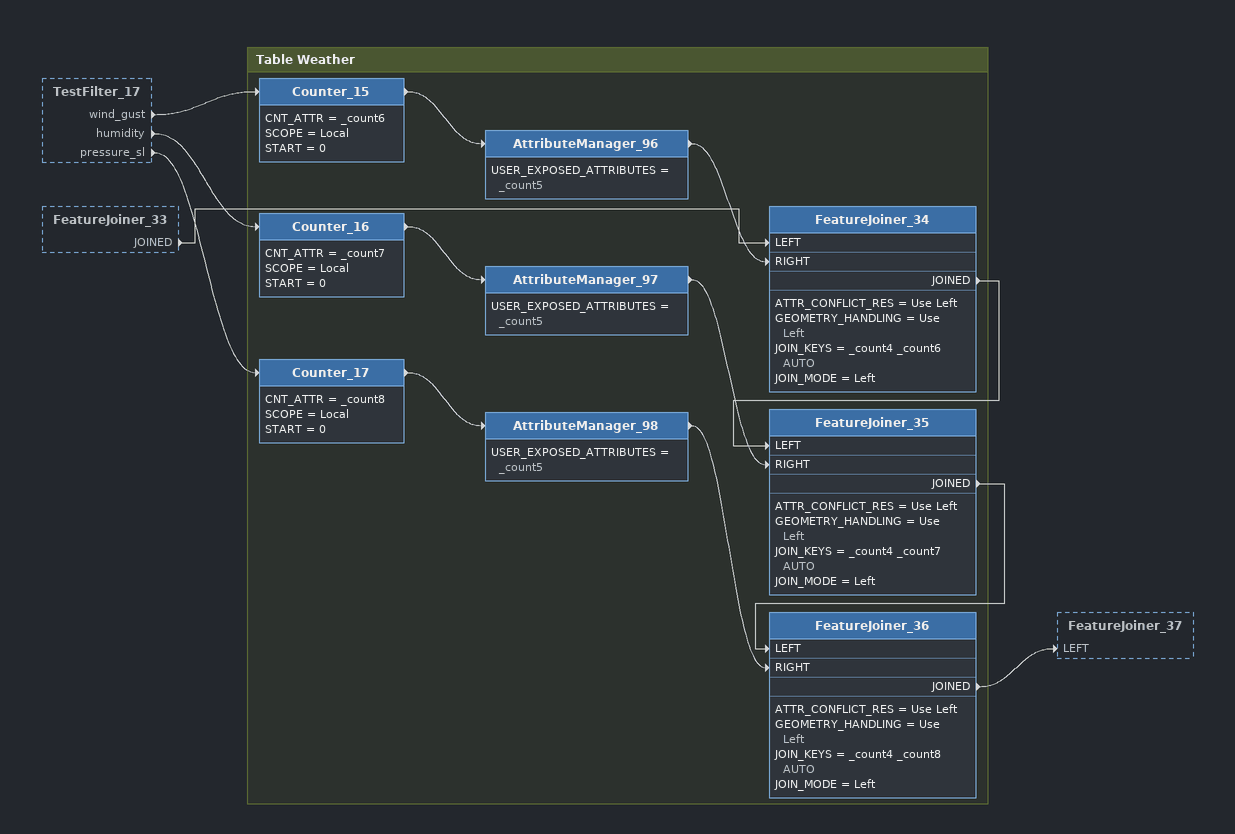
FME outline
TestFilter_17 [outside]
    wind_gust -> Counter_15
    humidity -> Counter_16
    pressure_sl -> Counter_17
FeatureJoiner_33 [outside]
    JOINED -> FeatureJoiner_34 [LEFT]

Bookmark: Table Weather
Counter_15
    CNT_ATTR = _count6
    SCOPE = Local
    START = 0
    -> AttributeManager_96
AttributeManager_96
    USER_EXPOSED_ATTRIBUTES = _count5
    -> FeatureJoiner_34 [RIGHT]
FeatureJoiner_34
    ATTR_CONFLICT_RES = Use Left
    GEOMETRY_HANDLING = Use Left
    JOIN_KEYS = _count4 _count6 AUTO
    JOIN_MODE = Left
    JOINED -> FeatureJoiner_35 [LEFT]
Counter_16
    CNT_ATTR = _count7
    SCOPE = Local
    START = 0
    -> AttributeManager_97
AttributeManager_97
    USER_EXPOSED_ATTRIBUTES = _count5
    -> FeatureJoiner_35 [RIGHT]
FeatureJoiner_35
    ATTR_CONFLICT_RES = Use Left
    GEOMETRY_HANDLING = Use Left
    JOIN_KEYS = _count4 _count7 AUTO
    JOIN_MODE = Left
    JOINED -> FeatureJoiner_36 [LEFT]
Counter_17
    CNT_ATTR = _count8
    SCOPE = Local
    START = 0
    -> AttributeManager_98
AttributeManager_98
    USER_EXPOSED_ATTRIBUTES = _count5
    -> FeatureJoiner_36 [RIGHT]
FeatureJoiner_36
    ATTR_CONFLICT_RES = Use Left
    GEOMETRY_HANDLING = Use Left
    JOIN_KEYS = _count4 _count8 AUTO
    JOIN_MODE = Left
    JOINED -> FeatureJoiner_37 [LEFT]
